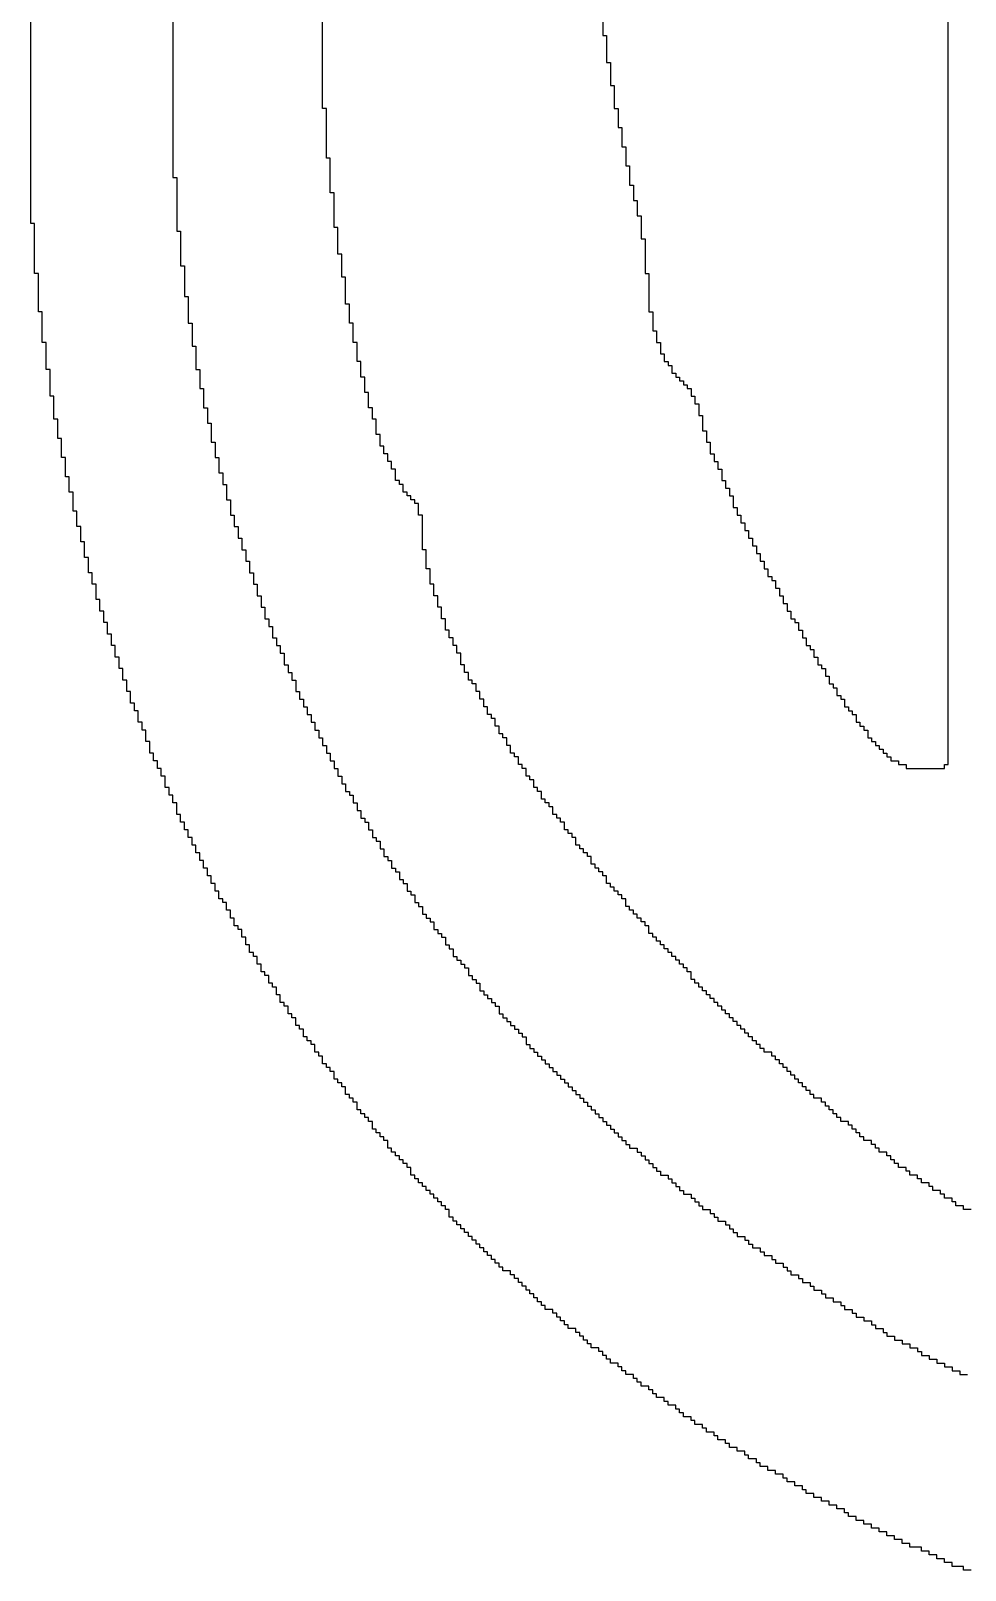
# Model space of a CAD drawing. Header units: millimetres. Extents: x 536434 to 536922, y 4231735 to 4231855.
# Drawn here: x 536458.13 to 536459.366, y 4231769.996 to 4231772.034 of the extents above; entities that cross this region are included whole.
import ezdxf

# ---------------------------------------------------------------- set-up
doc = ezdxf.new("R2010")
doc.units = ezdxf.units.MM
doc.linetypes.add('DUZ', pattern=[0])
doc.layers.get('0').update_dxf_attribs({"lineweight": 13})
doc.layers.add('MURAT_ANTET', color=7, linetype='DUZ')
doc.layers.add('R2V', color=7, linetype='Continuous')

# ---------------------------------------------------------------- blocks, each defined once
blk = doc.blocks.new('tamay')
at = {"layer": 'R2V', "color": 0}
for points in [[(1301.57, 3078.88, 0), (1301.57, 2966.77, 0), (1304.06, 2966.77, 0), (1304.06, 2949.33, 0), (1306.55, 2949.33, 0), (1306.55, 2934.38, 0), (1309.05, 2934.38, 0), (1309.05, 2919.43, 0), (1311.54, 2919.43, 0), (1311.54, 2906.97, 0), (1314.03, 2906.97, 0), (1314.03, 2894.52, 0), (1316.52, 2894.52, 0), (1316.52, 2882.06, 0), (1319.01, 2882.06, 0), (1319.01, 2869.6, 0), (1321.5, 2869.6, 0), (1321.5, 2859.64, 0), (1323.99, 2859.64, 0), (1323.99, 2849.67, 0), (1326.48, 2849.67, 0), (1326.48, 2834.72, 0), (1328.98, 2834.72, 0), (1328.98, 2812.3, 0), (1331.47, 2812.3, 0), (1331.47, 2787.39, 0), (1333.96, 2787.39, 0), (1333.96, 2774.93, 0), (1336.45, 2774.93, 0), (1336.45, 2767.46, 0), (1338.94, 2767.46, 0), (1338.94, 2759.98, 0), (1341.43, 2759.98, 0), (1341.43, 2755, 0), (1343.92, 2755, 0), (1343.92, 2752.51, 0), (1346.42, 2752.51, 0), (1346.42, 2747.52, 0), (1348.91, 2747.52, 0), (1348.91, 2745.03, 0), (1351.4, 2745.03, 0), (1351.4, 2742.54, 0), (1353.89, 2742.54, 0), (1353.89, 2740.05, 0), (1356.38, 2740.05, 0), (1356.38, 2737.56, 0), (1358.87, 2737.56, 0), (1358.87, 2732.58, 0), (1361.36, 2732.58, 0), (1361.36, 2727.59, 0), (1363.86, 2727.59, 0), (1363.86, 2720.12, 0), (1366.35, 2720.12, 0), (1366.35, 2710.15, 0), (1368.84, 2710.15, 0), (1368.84, 2702.68, 0), (1371.33, 2702.68, 0), (1371.33, 2695.2, 0), (1373.82, 2695.2, 0), (1373.82, 2690.22, 0), (1376.31, 2690.22, 0), (1376.31, 2685.24, 0), (1378.8, 2685.24, 0), (1378.8, 2677.76, 0), (1381.3, 2677.76, 0), (1381.3, 2672.78, 0), (1383.79, 2672.78, 0), (1383.79, 2667.8, 0), (1386.28, 2667.8, 0), (1386.28, 2660.32, 0), (1388.77, 2660.32, 0), (1388.77, 2655.34, 0), (1391.26, 2655.34, 0), (1391.26, 2650.36, 0), (1393.75, 2650.36, 0), (1393.75, 2645.38, 0), (1396.24, 2645.38, 0), (1396.24, 2640.39, 0), (1398.74, 2640.39, 0), (1398.74, 2635.41, 0), (1401.23, 2635.41, 0), (1401.23, 2630.43, 0), (1403.72, 2630.43, 0), (1403.72, 2625.44, 0), (1406.21, 2625.44, 0), (1406.21, 2620.46, 0), (1408.7, 2620.46, 0), (1408.7, 2615.48, 0), (1411.19, 2615.48, 0), (1411.19, 2612.99, 0), (1413.68, 2612.99, 0), (1413.68, 2608, 0), (1416.18, 2608, 0), (1416.18, 2603.02, 0), (1418.67, 2603.02, 0), (1418.67, 2598.04, 0), (1421.16, 2598.04, 0), (1421.16, 2593.06, 0), (1423.65, 2593.06, 0), (1423.65, 2588.07, 0), (1426.14, 2588.07, 0), (1426.14, 2585.58, 0), (1428.63, 2585.58, 0), (1428.63, 2580.6, 0), (1431.12, 2580.6, 0), (1431.12, 2575.62, 0), (1433.62, 2575.62, 0), (1433.62, 2570.63, 0), (1436.11, 2570.63, 0), (1436.11, 2568.14, 0), (1438.6, 2568.14, 0), (1438.6, 2563.16, 0), (1441.09, 2563.16, 0), (1441.09, 2558.18, 0), (1443.58, 2558.18, 0), (1443.58, 2555.69, 0), (1446.07, 2555.69, 0), (1446.07, 2550.7, 0), (1448.56, 2550.7, 0), (1448.56, 2545.72, 0), (1451.06, 2545.72, 0), (1451.06, 2543.23, 0), (1453.55, 2543.23, 0), (1453.55, 2538.25, 0), (1456.04, 2538.25, 0), (1456.04, 2535.75, 0), (1458.53, 2535.75, 0), (1458.53, 2530.77, 0), (1461.02, 2530.77, 0), (1461.02, 2528.28, 0), (1463.51, 2528.28, 0), (1463.51, 2525.79, 0), (1466, 2525.79, 0), (1466, 2520.81, 0), (1468.5, 2520.81, 0), (1468.5, 2518.31, 0), (1470.99, 2518.31, 0), (1470.99, 2515.82, 0), (1473.48, 2515.82, 0), (1473.48, 2510.84, 0), (1475.97, 2510.84, 0), (1475.97, 2508.35, 0), (1478.46, 2508.35, 0), (1478.46, 2505.86, 0), (1480.95, 2505.86, 0), (1480.95, 2503.37, 0), (1483.44, 2503.37, 0), (1483.44, 2500.87, 0), (1485.93, 2500.87, 0), (1485.93, 2498.38, 0), (1488.43, 2498.38, 0), (1488.43, 2495.89, 0), (1493.41, 2495.89, 0), (1493.41, 2493.4, 0), (1498.39, 2493.4, 0), (1498.39, 2490.91, 0), (1523.31, 2490.91, 0), (1523.31, 2493.4, 0), (1525.8, 2493.4, 0), (1525.8, 3395.29, 0)], [(1540.75, 2204.4, 0), (1535.76, 2204.4, 0), (1535.76, 2206.89, 0), (1530.78, 2206.89, 0), (1530.78, 2209.38, 0), (1528.29, 2209.38, 0), (1528.29, 2211.87, 0), (1523.31, 2211.87, 0), (1523.31, 2214.36, 0), (1520.81, 2214.36, 0), (1520.81, 2216.85, 0), (1515.83, 2216.85, 0), (1515.83, 2219.35, 0), (1513.34, 2219.35, 0), (1513.34, 2221.84, 0), (1508.36, 2221.84, 0), (1508.36, 2224.33, 0), (1505.87, 2224.33, 0), (1505.87, 2226.82, 0), (1500.88, 2226.82, 0), (1500.88, 2229.31, 0), (1498.39, 2229.31, 0), (1498.39, 2231.8, 0), (1493.41, 2231.8, 0), (1493.41, 2234.29, 0), (1490.92, 2234.29, 0), (1490.92, 2236.79, 0), (1488.43, 2236.79, 0), (1488.43, 2239.28, 0), (1485.93, 2239.28, 0), (1485.93, 2241.77, 0), (1480.95, 2241.77, 0), (1480.95, 2244.26, 0), (1478.46, 2244.26, 0), (1478.46, 2246.75, 0), (1475.97, 2246.75, 0), (1475.97, 2249.24, 0), (1470.99, 2249.24, 0), (1470.99, 2251.73, 0), (1468.5, 2251.73, 0), (1468.5, 2254.22, 0), (1466, 2254.22, 0), (1466, 2256.72, 0), (1463.51, 2256.72, 0), (1463.51, 2259.21, 0), (1461.02, 2259.21, 0), (1461.02, 2261.7, 0), (1456.04, 2261.7, 0), (1456.04, 2264.19, 0), (1453.55, 2264.19, 0), (1453.55, 2266.68, 0), (1451.06, 2266.68, 0), (1451.06, 2269.17, 0), (1448.56, 2269.17, 0), (1448.56, 2271.66, 0), (1446.07, 2271.66, 0), (1446.07, 2274.16, 0), (1443.58, 2274.16, 0), (1443.58, 2276.65, 0), (1438.6, 2276.65, 0), (1438.6, 2279.14, 0), (1436.11, 2279.14, 0), (1436.11, 2281.63, 0), (1433.62, 2281.63, 0), (1433.62, 2284.12, 0), (1431.12, 2284.12, 0), (1431.12, 2286.61, 0), (1428.63, 2286.61, 0), (1428.63, 2289.1, 0), (1426.14, 2289.1, 0), (1426.14, 2291.6, 0), (1423.65, 2291.6, 0), (1423.65, 2294.09, 0), (1421.16, 2294.09, 0), (1421.16, 2296.58, 0), (1418.67, 2296.58, 0), (1418.67, 2299.07, 0), (1416.18, 2299.07, 0), (1416.18, 2301.56, 0), (1413.68, 2301.56, 0), (1413.68, 2304.05, 0), (1411.19, 2304.05, 0), (1411.19, 2306.54, 0), (1406.21, 2306.54, 0), (1406.21, 2309.04, 0), (1403.72, 2309.04, 0), (1403.72, 2311.53, 0), (1401.23, 2311.53, 0), (1401.23, 2314.02, 0), (1398.74, 2314.02, 0), (1398.74, 2316.51, 0), (1396.24, 2316.51, 0), (1396.24, 2319, 0), (1393.75, 2319, 0), (1393.75, 2321.49, 0), (1391.26, 2321.49, 0), (1391.26, 2323.98, 0), (1388.77, 2323.98, 0), (1388.77, 2326.48, 0), (1386.28, 2326.48, 0), (1386.28, 2328.97, 0), (1383.79, 2328.97, 0), (1383.79, 2331.46, 0), (1381.3, 2331.46, 0), (1381.3, 2333.95, 0), (1378.8, 2333.95, 0), (1378.8, 2336.44, 0), (1376.31, 2336.44, 0), (1376.31, 2338.93, 0), (1373.82, 2338.93, 0), (1373.82, 2341.42, 0), (1371.33, 2341.42, 0), (1371.33, 2343.92, 0), (1368.84, 2343.92, 0), (1368.84, 2346.41, 0), (1366.35, 2346.41, 0), (1366.35, 2348.9, 0), (1363.86, 2348.9, 0), (1363.86, 2351.39, 0), (1361.36, 2351.39, 0), (1361.36, 2353.88, 0), (1358.87, 2353.88, 0), (1358.87, 2358.86, 0), (1356.38, 2358.86, 0), (1356.38, 2361.36, 0), (1353.89, 2361.36, 0), (1353.89, 2363.85, 0), (1351.4, 2363.85, 0), (1351.4, 2366.34, 0), (1348.91, 2366.34, 0), (1348.91, 2368.83, 0), (1346.42, 2368.83, 0), (1346.42, 2371.32, 0), (1343.92, 2371.32, 0), (1343.92, 2373.81, 0), (1341.43, 2373.81, 0), (1341.43, 2376.3, 0), (1338.94, 2376.3, 0), (1338.94, 2378.8, 0), (1336.45, 2378.8, 0), (1336.45, 2381.29, 0), (1333.96, 2381.29, 0), (1333.96, 2383.78, 0), (1331.47, 2383.78, 0), (1331.47, 2388.76, 0), (1328.98, 2388.76, 0), (1328.98, 2391.25, 0), (1326.48, 2391.25, 0), (1326.48, 2393.74, 0), (1323.99, 2393.74, 0), (1323.99, 2396.24, 0), (1321.5, 2396.24, 0), (1321.5, 2398.73, 0), (1319.01, 2398.73, 0), (1319.01, 2401.22, 0), (1316.52, 2401.22, 0), (1316.52, 2406.2, 0), (1314.03, 2406.2, 0), (1314.03, 2408.69, 0), (1311.54, 2408.69, 0), (1311.54, 2411.18, 0), (1309.05, 2411.18, 0), (1309.05, 2413.67, 0), (1306.55, 2413.67, 0), (1306.55, 2416.17, 0), (1304.06, 2416.17, 0), (1304.06, 2421.15, 0), (1301.57, 2421.15, 0), (1301.57, 2423.64, 0), (1299.08, 2423.64, 0), (1299.08, 2426.13, 0), (1296.59, 2426.13, 0), (1296.59, 2428.62, 0), (1294.1, 2428.62, 0), (1294.1, 2433.61, 0), (1291.61, 2433.61, 0), (1291.61, 2436.1, 0), (1289.11, 2436.1, 0), (1289.11, 2438.59, 0), (1286.62, 2438.59, 0), (1286.62, 2441.08, 0), (1284.13, 2441.08, 0), (1284.13, 2446.06, 0), (1281.64, 2446.06, 0), (1281.64, 2448.55, 0), (1279.15, 2448.55, 0), (1279.15, 2451.05, 0), (1276.66, 2451.05, 0), (1276.66, 2456.03, 0), (1274.17, 2456.03, 0), (1274.17, 2458.52, 0), (1271.67, 2458.52, 0), (1271.67, 2461.01, 0), (1269.18, 2461.01, 0), (1269.18, 2465.99, 0), (1266.69, 2465.99, 0), (1266.69, 2468.49, 0), (1264.2, 2468.49, 0), (1264.2, 2470.98, 0), (1261.71, 2470.98, 0), (1261.71, 2475.96, 0), (1259.22, 2475.96, 0), (1259.22, 2478.45, 0), (1256.73, 2478.45, 0), (1256.73, 2483.43, 0), (1254.23, 2483.43, 0), (1254.23, 2485.93, 0), (1251.74, 2485.93, 0), (1251.74, 2490.91, 0), (1249.25, 2490.91, 0), (1249.25, 2493.4, 0), (1246.76, 2493.4, 0), (1246.76, 2498.38, 0), (1244.27, 2498.38, 0), (1244.27, 2500.87, 0), (1241.78, 2500.87, 0), (1241.78, 2505.86, 0), (1239.29, 2505.86, 0), (1239.29, 2510.84, 0), (1236.79, 2510.84, 0), (1236.79, 2513.33, 0), (1234.3, 2513.33, 0), (1234.3, 2518.31, 0), (1231.81, 2518.31, 0), (1231.81, 2523.3, 0), (1229.32, 2523.3, 0), (1229.32, 2525.79, 0), (1226.83, 2525.79, 0), (1226.83, 2530.77, 0), (1224.34, 2530.77, 0), (1224.34, 2535.75, 0), (1221.85, 2535.75, 0), (1221.85, 2540.74, 0), (1219.35, 2540.74, 0), (1219.35, 2545.72, 0), (1216.86, 2545.72, 0), (1216.86, 2548.21, 0), (1214.37, 2548.21, 0), (1214.37, 2553.19, 0), (1211.88, 2553.19, 0), (1211.88, 2558.18, 0), (1209.39, 2558.18, 0), (1209.39, 2565.65, 0), (1206.9, 2565.65, 0), (1206.9, 2570.63, 0), (1204.41, 2570.63, 0), (1204.41, 2575.62, 0), (1201.91, 2575.62, 0), (1201.91, 2580.6, 0), (1199.42, 2580.6, 0), (1199.42, 2588.07, 0), (1196.93, 2588.07, 0), (1196.93, 2595.55, 0), (1194.44, 2595.55, 0), (1194.44, 2603.02, 0), (1191.95, 2603.02, 0), (1191.95, 2610.5, 0), (1189.46, 2610.5, 0), (1189.46, 2620.46, 0), (1186.97, 2620.46, 0), (1186.97, 2632.92, 0), (1184.47, 2632.92, 0), (1184.47, 2655.34, 0), (1181.98, 2655.34, 0), (1181.98, 2662.82, 0), (1179.49, 2662.82, 0), (1179.49, 2665.31, 0), (1177, 2665.31, 0), (1177, 2667.8, 0), (1174.51, 2667.8, 0), (1174.51, 2670.29, 0), (1172.02, 2670.29, 0), (1172.02, 2675.27, 0), (1169.53, 2675.27, 0), (1169.53, 2677.76, 0), (1167.04, 2677.76, 0), (1167.04, 2685.24, 0), (1164.54, 2685.24, 0), (1164.54, 2690.22, 0), (1162.05, 2690.22, 0), (1162.05, 2695.2, 0), (1159.56, 2695.2, 0), (1159.56, 2700.19, 0), (1157.07, 2700.19, 0), (1157.07, 2707.66, 0), (1154.58, 2707.66, 0), (1154.58, 2717.63, 0), (1152.09, 2717.63, 0), (1152.09, 2725.1, 0), (1149.6, 2725.1, 0), (1149.6, 2735.07, 0), (1147.1, 2735.07, 0), (1147.1, 2745.03, 0), (1144.61, 2745.03, 0), (1144.61, 2755, 0), (1142.12, 2755, 0), (1142.12, 2767.46, 0), (1139.63, 2767.46, 0), (1139.63, 2779.91, 0), (1137.14, 2779.91, 0), (1137.14, 2792.37, 0), (1134.65, 2792.37, 0), (1134.65, 2809.81, 0), (1132.16, 2809.81, 0), (1132.16, 2824.76, 0), (1129.66, 2824.76, 0), (1129.66, 2842.2, 0), (1127.17, 2842.2, 0), (1127.17, 2864.62, 0), (1124.68, 2864.62, 0), (1124.68, 2887.04, 0), (1122.19, 2887.04, 0), (1122.19, 2919.43, 0), (1119.7, 2919.43, 0), (1119.7, 3048.98, 0)], [(1022.53, 3048.98, 0), (1022.53, 2874.59, 0), (1025.02, 2874.59, 0), (1025.02, 2839.71, 0), (1027.52, 2839.71, 0), (1027.52, 2817.28, 0), (1030.01, 2817.28, 0), (1030.01, 2797.35, 0), (1032.5, 2797.35, 0), (1032.5, 2779.91, 0), (1034.99, 2779.91, 0), (1034.99, 2764.96, 0), (1037.48, 2764.96, 0), (1037.48, 2750.02, 0), (1039.97, 2750.02, 0), (1039.97, 2737.56, 0), (1042.46, 2737.56, 0), (1042.46, 2725.1, 0), (1044.96, 2725.1, 0), (1044.96, 2715.14, 0), (1047.45, 2715.14, 0), (1047.45, 2702.68, 0), (1049.94, 2702.68, 0), (1049.94, 2692.71, 0), (1052.43, 2692.71, 0), (1052.43, 2682.75, 0), (1054.92, 2682.75, 0), (1054.92, 2675.27, 0), (1057.41, 2675.27, 0), (1057.41, 2665.31, 0), (1059.9, 2665.31, 0), (1059.9, 2655.34, 0), (1062.4, 2655.34, 0), (1062.4, 2647.87, 0), (1064.89, 2647.87, 0), (1064.89, 2640.39, 0), (1067.38, 2640.39, 0), (1067.38, 2632.92, 0), (1069.87, 2632.92, 0), (1069.87, 2625.44, 0), (1072.36, 2625.44, 0), (1072.36, 2617.97, 0), (1074.85, 2617.97, 0), (1074.85, 2610.5, 0), (1077.34, 2610.5, 0), (1077.34, 2603.02, 0), (1079.84, 2603.02, 0), (1079.84, 2595.55, 0), (1082.33, 2595.55, 0), (1082.33, 2588.07, 0), (1084.82, 2588.07, 0), (1084.82, 2583.09, 0), (1087.31, 2583.09, 0), (1087.31, 2575.62, 0), (1089.8, 2575.62, 0), (1089.8, 2570.63, 0), (1092.29, 2570.63, 0), (1092.29, 2565.65, 0), (1094.78, 2565.65, 0), (1094.78, 2558.18, 0), (1097.28, 2558.18, 0), (1097.28, 2553.19, 0), (1099.77, 2553.19, 0), (1099.77, 2548.21, 0), (1102.26, 2548.21, 0), (1102.26, 2540.74, 0), (1104.75, 2540.74, 0), (1104.75, 2535.75, 0), (1107.24, 2535.75, 0), (1107.24, 2530.77, 0), (1109.73, 2530.77, 0), (1109.73, 2525.79, 0), (1112.22, 2525.79, 0), (1112.22, 2520.81, 0), (1114.72, 2520.81, 0), (1114.72, 2515.82, 0), (1117.21, 2515.82, 0), (1117.21, 2510.84, 0), (1119.7, 2510.84, 0), (1119.7, 2505.86, 0), (1122.19, 2505.86, 0), (1122.19, 2500.87, 0), (1124.68, 2500.87, 0), (1124.68, 2495.89, 0), (1127.17, 2495.89, 0), (1127.17, 2490.91, 0), (1129.66, 2490.91, 0), (1129.66, 2485.93, 0), (1132.16, 2485.93, 0), (1132.16, 2480.94, 0), (1134.65, 2480.94, 0), (1134.65, 2475.96, 0), (1137.14, 2475.96, 0), (1137.14, 2473.47, 0), (1139.63, 2473.47, 0), (1139.63, 2468.49, 0), (1142.12, 2468.49, 0), (1142.12, 2463.5, 0), (1144.61, 2463.5, 0), (1144.61, 2458.52, 0), (1147.1, 2458.52, 0), (1147.1, 2456.03, 0), (1149.6, 2456.03, 0), (1149.6, 2451.05, 0), (1152.09, 2451.05, 0), (1152.09, 2446.06, 0), (1154.58, 2446.06, 0), (1154.58, 2443.57, 0), (1157.07, 2443.57, 0), (1157.07, 2438.59, 0), (1159.56, 2438.59, 0), (1159.56, 2433.61, 0), (1162.05, 2433.61, 0), (1162.05, 2431.11, 0), (1164.54, 2431.11, 0), (1164.54, 2426.13, 0), (1167.04, 2426.13, 0), (1167.04, 2423.64, 0), (1169.53, 2423.64, 0), (1169.53, 2418.66, 0), (1172.02, 2418.66, 0), (1172.02, 2416.17, 0), (1174.51, 2416.17, 0), (1174.51, 2411.18, 0), (1177, 2411.18, 0), (1177, 2408.69, 0), (1179.49, 2408.69, 0), (1179.49, 2403.71, 0), (1181.98, 2403.71, 0), (1181.98, 2401.22, 0), (1184.47, 2401.22, 0), (1184.47, 2396.24, 0), (1186.97, 2396.24, 0), (1186.97, 2393.74, 0), (1189.46, 2393.74, 0), (1189.46, 2391.25, 0), (1191.95, 2391.25, 0), (1191.95, 2386.27, 0), (1194.44, 2386.27, 0), (1194.44, 2383.78, 0), (1196.93, 2383.78, 0), (1196.93, 2381.29, 0), (1199.42, 2381.29, 0), (1199.42, 2376.3, 0), (1201.91, 2376.3, 0), (1201.91, 2373.81, 0), (1204.41, 2373.81, 0), (1204.41, 2368.83, 0), (1206.9, 2368.83, 0), (1206.9, 2366.34, 0), (1209.39, 2366.34, 0), (1209.39, 2363.85, 0), (1211.88, 2363.85, 0), (1211.88, 2361.36, 0), (1214.37, 2361.36, 0), (1214.37, 2356.37, 0), (1216.86, 2356.37, 0), (1216.86, 2353.88, 0), (1219.35, 2353.88, 0), (1219.35, 2351.39, 0), (1221.85, 2351.39, 0), (1221.85, 2346.41, 0), (1224.34, 2346.41, 0), (1224.34, 2343.92, 0), (1226.83, 2343.92, 0), (1226.83, 2341.42, 0), (1229.32, 2341.42, 0), (1229.32, 2338.93, 0), (1231.81, 2338.93, 0), (1231.81, 2336.44, 0), (1234.3, 2336.44, 0), (1234.3, 2331.46, 0), (1236.79, 2331.46, 0), (1236.79, 2328.97, 0), (1239.29, 2328.97, 0), (1239.29, 2326.48, 0), (1241.78, 2326.48, 0), (1241.78, 2323.98, 0), (1244.27, 2323.98, 0), (1244.27, 2321.49, 0), (1246.76, 2321.49, 0), (1246.76, 2319, 0), (1249.25, 2319, 0), (1249.25, 2316.51, 0), (1251.74, 2316.51, 0), (1251.74, 2311.53, 0), (1254.23, 2311.53, 0), (1254.23, 2309.04, 0), (1256.73, 2309.04, 0), (1256.73, 2306.54, 0), (1259.22, 2306.54, 0), (1259.22, 2304.05, 0), (1261.71, 2304.05, 0), (1261.71, 2301.56, 0), (1264.2, 2301.56, 0), (1264.2, 2299.07, 0), (1266.69, 2299.07, 0), (1266.69, 2296.58, 0), (1269.18, 2296.58, 0), (1269.18, 2294.09, 0), (1271.67, 2294.09, 0), (1271.67, 2291.6, 0), (1274.17, 2291.6, 0), (1274.17, 2289.1, 0), (1276.66, 2289.1, 0), (1276.66, 2286.61, 0), (1279.15, 2286.61, 0), (1279.15, 2284.12, 0), (1281.64, 2284.12, 0), (1281.64, 2281.63, 0), (1284.13, 2281.63, 0), (1284.13, 2279.14, 0), (1286.62, 2279.14, 0), (1286.62, 2276.65, 0), (1289.11, 2276.65, 0), (1289.11, 2274.16, 0), (1291.61, 2274.16, 0), (1291.61, 2271.66, 0), (1294.1, 2271.66, 0), (1294.1, 2269.17, 0), (1296.59, 2269.17, 0), (1296.59, 2266.68, 0), (1299.08, 2266.68, 0), (1299.08, 2264.19, 0), (1301.57, 2264.19, 0), (1301.57, 2261.7, 0), (1304.06, 2261.7, 0), (1304.06, 2259.21, 0), (1306.55, 2259.21, 0), (1306.55, 2256.72, 0), (1309.05, 2256.72, 0), (1309.05, 2254.22, 0), (1311.54, 2254.22, 0), (1311.54, 2251.73, 0), (1314.03, 2251.73, 0), (1314.03, 2249.24, 0), (1316.52, 2249.24, 0), (1316.52, 2246.75, 0), (1319.01, 2246.75, 0), (1319.01, 2244.26, 0), (1323.99, 2244.26, 0), (1323.99, 2241.77, 0), (1326.48, 2241.77, 0), (1326.48, 2239.28, 0), (1328.98, 2239.28, 0), (1328.98, 2236.79, 0), (1331.47, 2236.79, 0), (1331.47, 2234.29, 0), (1333.96, 2234.29, 0), (1333.96, 2231.8, 0), (1336.45, 2231.8, 0), (1336.45, 2229.31, 0), (1338.94, 2229.31, 0), (1338.94, 2226.82, 0), (1343.92, 2226.82, 0), (1343.92, 2224.33, 0), (1346.42, 2224.33, 0), (1346.42, 2221.84, 0), (1348.91, 2221.84, 0), (1348.91, 2219.35, 0), (1351.4, 2219.35, 0), (1351.4, 2216.85, 0), (1353.89, 2216.85, 0), (1353.89, 2214.36, 0), (1358.87, 2214.36, 0), (1358.87, 2211.87, 0), (1361.36, 2211.87, 0), (1361.36, 2209.38, 0), (1363.86, 2209.38, 0), (1363.86, 2206.89, 0), (1366.35, 2206.89, 0), (1366.35, 2204.4, 0), (1371.33, 2204.4, 0), (1371.33, 2201.91, 0), (1373.82, 2201.91, 0), (1373.82, 2199.41, 0), (1376.31, 2199.41, 0), (1376.31, 2196.92, 0), (1381.3, 2196.92, 0), (1381.3, 2194.43, 0), (1383.79, 2194.43, 0), (1383.79, 2191.94, 0), (1386.28, 2191.94, 0), (1386.28, 2189.45, 0), (1388.77, 2189.45, 0), (1388.77, 2186.96, 0), (1393.75, 2186.96, 0), (1393.75, 2184.47, 0), (1396.24, 2184.47, 0), (1396.24, 2181.97, 0), (1398.74, 2181.97, 0), (1398.74, 2179.48, 0), (1403.72, 2179.48, 0), (1403.72, 2176.99, 0), (1406.21, 2176.99, 0), (1406.21, 2174.5, 0), (1411.19, 2174.5, 0), (1411.19, 2172.01, 0), (1413.68, 2172.01, 0), (1413.68, 2169.52, 0), (1418.67, 2169.52, 0), (1418.67, 2167.03, 0), (1421.16, 2167.03, 0), (1421.16, 2164.53, 0), (1423.65, 2164.53, 0), (1423.65, 2162.04, 0), (1428.63, 2162.04, 0), (1428.63, 2159.55, 0), (1431.12, 2159.55, 0), (1431.12, 2157.06, 0), (1436.11, 2157.06, 0), (1436.11, 2154.57, 0), (1438.6, 2154.57, 0), (1438.6, 2152.08, 0), (1443.58, 2152.08, 0), (1443.58, 2149.59, 0), (1446.07, 2149.59, 0), (1446.07, 2147.09, 0), (1451.06, 2147.09, 0), (1451.06, 2144.6, 0), (1456.04, 2144.6, 0), (1456.04, 2142.11, 0), (1458.53, 2142.11, 0), (1458.53, 2139.62, 0), (1463.51, 2139.62, 0), (1463.51, 2137.13, 0), (1466, 2137.13, 0), (1466, 2134.64, 0), (1470.99, 2134.64, 0), (1470.99, 2132.15, 0), (1475.97, 2132.15, 0), (1475.97, 2129.65, 0), (1478.46, 2129.65, 0), (1478.46, 2127.16, 0), (1483.44, 2127.16, 0), (1483.44, 2124.67, 0), (1485.93, 2124.67, 0), (1485.93, 2122.18, 0), (1490.92, 2122.18, 0), (1490.92, 2119.69, 0), (1495.9, 2119.69, 0), (1495.9, 2117.2, 0), (1500.88, 2117.2, 0), (1500.88, 2114.71, 0), (1505.87, 2114.71, 0), (1505.87, 2112.21, 0), (1508.36, 2112.21, 0), (1508.36, 2109.72, 0), (1513.34, 2109.72, 0), (1513.34, 2107.23, 0), (1518.32, 2107.23, 0), (1518.32, 2104.74, 0), (1523.31, 2104.74, 0), (1523.31, 2102.25, 0), (1528.29, 2102.25, 0), (1528.29, 2099.76, 0), (1533.27, 2099.76, 0), (1533.27, 2097.27, 0), (1538.25, 2097.27, 0)], [(1540.75, 1970.2, 0), (1535.76, 1970.2, 0), (1535.76, 1972.7, 0), (1528.29, 1972.7, 0), (1528.29, 1975.19, 0), (1523.31, 1975.19, 0), (1523.31, 1977.68, 0), (1518.32, 1977.68, 0), (1518.32, 1980.17, 0), (1513.34, 1980.17, 0), (1513.34, 1982.66, 0), (1508.36, 1982.66, 0), (1508.36, 1985.15, 0), (1500.88, 1985.15, 0), (1500.88, 1987.64, 0), (1495.9, 1987.64, 0), (1495.9, 1990.14, 0), (1490.92, 1990.14, 0), (1490.92, 1992.63, 0), (1485.93, 1992.63, 0), (1485.93, 1995.12, 0), (1480.95, 1995.12, 0), (1480.95, 1997.61, 0), (1475.97, 1997.61, 0), (1475.97, 2000.1, 0), (1470.99, 2000.1, 0), (1470.99, 2002.59, 0), (1466, 2002.59, 0), (1466, 2005.08, 0), (1461.02, 2005.08, 0), (1461.02, 2007.58, 0), (1458.53, 2007.58, 0), (1458.53, 2010.07, 0), (1453.55, 2010.07, 0), (1453.55, 2012.56, 0), (1448.56, 2012.56, 0), (1448.56, 2015.05, 0), (1443.58, 2015.05, 0), (1443.58, 2017.54, 0), (1438.6, 2017.54, 0), (1438.6, 2020.03, 0), (1433.62, 2020.03, 0), (1433.62, 2022.52, 0), (1431.12, 2022.52, 0), (1431.12, 2025.02, 0), (1426.14, 2025.02, 0), (1426.14, 2027.51, 0), (1421.16, 2027.51, 0), (1421.16, 2030, 0), (1418.67, 2030, 0), (1418.67, 2032.49, 0), (1413.68, 2032.49, 0), (1413.68, 2034.98, 0), (1408.7, 2034.98, 0), (1408.7, 2037.47, 0), (1403.72, 2037.47, 0), (1403.72, 2039.96, 0), (1401.23, 2039.96, 0), (1401.23, 2042.46, 0), (1396.24, 2042.46, 0), (1396.24, 2044.95, 0), (1393.75, 2044.95, 0), (1393.75, 2047.44, 0), (1388.77, 2047.44, 0), (1388.77, 2049.93, 0), (1383.79, 2049.93, 0), (1383.79, 2052.42, 0), (1381.3, 2052.42, 0), (1381.3, 2054.91, 0), (1376.31, 2054.91, 0), (1376.31, 2057.4, 0), (1373.82, 2057.4, 0), (1373.82, 2059.9, 0), (1368.84, 2059.9, 0), (1368.84, 2062.39, 0), (1366.35, 2062.39, 0), (1366.35, 2064.88, 0), (1361.36, 2064.88, 0), (1361.36, 2067.37, 0), (1358.87, 2067.37, 0), (1358.87, 2069.86, 0), (1353.89, 2069.86, 0), (1353.89, 2072.35, 0), (1351.4, 2072.35, 0), (1351.4, 2074.84, 0), (1348.91, 2074.84, 0), (1348.91, 2077.34, 0), (1343.92, 2077.34, 0), (1343.92, 2079.83, 0), (1341.43, 2079.83, 0), (1341.43, 2082.32, 0), (1336.45, 2082.32, 0), (1336.45, 2084.81, 0), (1333.96, 2084.81, 0), (1333.96, 2087.3, 0), (1331.47, 2087.3, 0), (1331.47, 2089.79, 0), (1326.48, 2089.79, 0), (1326.48, 2092.28, 0), (1323.99, 2092.28, 0), (1323.99, 2094.77, 0), (1321.5, 2094.77, 0), (1321.5, 2097.27, 0), (1316.52, 2097.27, 0), (1316.52, 2099.76, 0), (1314.03, 2099.76, 0), (1314.03, 2102.25, 0), (1311.54, 2102.25, 0), (1311.54, 2104.74, 0), (1306.55, 2104.74, 0), (1306.55, 2107.23, 0), (1304.06, 2107.23, 0), (1304.06, 2109.72, 0), (1301.57, 2109.72, 0), (1301.57, 2112.21, 0), (1299.08, 2112.21, 0), (1299.08, 2114.71, 0), (1294.1, 2114.71, 0), (1294.1, 2117.2, 0), (1291.61, 2117.2, 0), (1291.61, 2119.69, 0), (1289.11, 2119.69, 0), (1289.11, 2122.18, 0), (1286.62, 2122.18, 0), (1286.62, 2124.67, 0), (1284.13, 2124.67, 0), (1284.13, 2127.16, 0), (1279.15, 2127.16, 0), (1279.15, 2129.65, 0), (1276.66, 2129.65, 0), (1276.66, 2132.15, 0), (1274.17, 2132.15, 0), (1274.17, 2134.64, 0), (1271.67, 2134.64, 0), (1271.67, 2137.13, 0), (1269.18, 2137.13, 0), (1269.18, 2139.62, 0), (1264.2, 2139.62, 0), (1264.2, 2142.11, 0), (1261.71, 2142.11, 0), (1261.71, 2144.6, 0), (1259.22, 2144.6, 0), (1259.22, 2147.09, 0), (1256.73, 2147.09, 0), (1256.73, 2149.59, 0), (1254.23, 2149.59, 0), (1254.23, 2152.08, 0), (1251.74, 2152.08, 0), (1251.74, 2154.57, 0), (1249.25, 2154.57, 0), (1249.25, 2157.06, 0), (1246.76, 2157.06, 0), (1246.76, 2159.55, 0), (1244.27, 2159.55, 0), (1244.27, 2162.04, 0), (1241.78, 2162.04, 0), (1241.78, 2164.53, 0), (1236.79, 2164.53, 0), (1236.79, 2167.03, 0), (1234.3, 2167.03, 0), (1234.3, 2169.52, 0), (1231.81, 2169.52, 0), (1231.81, 2172.01, 0), (1229.32, 2172.01, 0), (1229.32, 2174.5, 0), (1226.83, 2174.5, 0), (1226.83, 2176.99, 0), (1224.34, 2176.99, 0), (1224.34, 2179.48, 0), (1221.85, 2179.48, 0), (1221.85, 2181.97, 0), (1219.35, 2181.97, 0), (1219.35, 2184.47, 0), (1216.86, 2184.47, 0), (1216.86, 2186.96, 0), (1214.37, 2186.96, 0), (1214.37, 2189.45, 0), (1211.88, 2189.45, 0), (1211.88, 2191.94, 0), (1209.39, 2191.94, 0), (1209.39, 2194.43, 0), (1206.9, 2194.43, 0), (1206.9, 2196.92, 0), (1204.41, 2196.92, 0), (1204.41, 2199.41, 0), (1201.91, 2199.41, 0), (1201.91, 2204.4, 0), (1199.42, 2204.4, 0), (1199.42, 2206.89, 0), (1196.93, 2206.89, 0), (1196.93, 2209.38, 0), (1194.44, 2209.38, 0), (1194.44, 2211.87, 0), (1191.95, 2211.87, 0), (1191.95, 2214.36, 0), (1189.46, 2214.36, 0), (1189.46, 2216.85, 0), (1186.97, 2216.85, 0), (1186.97, 2219.35, 0), (1184.47, 2219.35, 0), (1184.47, 2221.84, 0), (1181.98, 2221.84, 0), (1181.98, 2224.33, 0), (1179.49, 2224.33, 0), (1179.49, 2226.82, 0), (1177, 2226.82, 0), (1177, 2231.8, 0), (1174.51, 2231.8, 0), (1174.51, 2234.29, 0), (1172.02, 2234.29, 0), (1172.02, 2236.79, 0), (1169.53, 2236.79, 0), (1169.53, 2239.28, 0), (1167.04, 2239.28, 0), (1167.04, 2241.77, 0), (1164.54, 2241.77, 0), (1164.54, 2244.26, 0), (1162.05, 2244.26, 0), (1162.05, 2249.24, 0), (1159.56, 2249.24, 0), (1159.56, 2251.73, 0), (1157.07, 2251.73, 0), (1157.07, 2254.22, 0), (1154.58, 2254.22, 0), (1154.58, 2256.72, 0), (1152.09, 2256.72, 0), (1152.09, 2261.7, 0), (1149.6, 2261.7, 0), (1149.6, 2264.19, 0), (1147.1, 2264.19, 0), (1147.1, 2266.68, 0), (1144.61, 2266.68, 0), (1144.61, 2269.17, 0), (1142.12, 2269.17, 0), (1142.12, 2274.16, 0), (1139.63, 2274.16, 0), (1139.63, 2276.65, 0), (1137.14, 2276.65, 0), (1137.14, 2279.14, 0), (1134.65, 2279.14, 0), (1134.65, 2284.12, 0), (1132.16, 2284.12, 0), (1132.16, 2286.61, 0), (1129.66, 2286.61, 0), (1129.66, 2289.1, 0), (1127.17, 2289.1, 0), (1127.17, 2294.09, 0), (1124.68, 2294.09, 0), (1124.68, 2296.58, 0), (1122.19, 2296.58, 0), (1122.19, 2299.07, 0), (1119.7, 2299.07, 0), (1119.7, 2304.05, 0), (1117.21, 2304.05, 0), (1117.21, 2306.54, 0), (1114.72, 2306.54, 0), (1114.72, 2311.53, 0), (1112.22, 2311.53, 0), (1112.22, 2314.02, 0), (1109.73, 2314.02, 0), (1109.73, 2316.51, 0), (1107.24, 2316.51, 0), (1107.24, 2321.49, 0), (1104.75, 2321.49, 0), (1104.75, 2323.98, 0), (1102.26, 2323.98, 0), (1102.26, 2328.97, 0), (1099.77, 2328.97, 0), (1099.77, 2331.46, 0), (1097.28, 2331.46, 0), (1097.28, 2336.44, 0), (1094.78, 2336.44, 0), (1094.78, 2338.93, 0), (1092.29, 2338.93, 0), (1092.29, 2343.92, 0), (1089.8, 2343.92, 0), (1089.8, 2348.9, 0), (1087.31, 2348.9, 0), (1087.31, 2351.39, 0), (1084.82, 2351.39, 0), (1084.82, 2356.37, 0), (1082.33, 2356.37, 0), (1082.33, 2358.86, 0), (1079.84, 2358.86, 0), (1079.84, 2363.85, 0), (1077.34, 2363.85, 0), (1077.34, 2368.83, 0), (1074.85, 2368.83, 0), (1074.85, 2371.32, 0), (1072.36, 2371.32, 0), (1072.36, 2376.3, 0), (1069.87, 2376.3, 0), (1069.87, 2381.29, 0), (1067.38, 2381.29, 0), (1067.38, 2386.27, 0), (1064.89, 2386.27, 0), (1064.89, 2388.76, 0), (1062.4, 2388.76, 0), (1062.4, 2393.74, 0), (1059.9, 2393.74, 0), (1059.9, 2398.73, 0), (1057.41, 2398.73, 0), (1057.41, 2403.71, 0), (1054.92, 2403.71, 0), (1054.92, 2406.2, 0), (1052.43, 2406.2, 0), (1052.43, 2411.18, 0), (1049.94, 2411.18, 0), (1049.94, 2416.17, 0), (1047.45, 2416.17, 0), (1047.45, 2421.15, 0), (1044.96, 2421.15, 0), (1044.96, 2426.13, 0), (1042.46, 2426.13, 0), (1042.46, 2431.11, 0), (1039.97, 2431.11, 0), (1039.97, 2436.1, 0), (1037.48, 2436.1, 0), (1037.48, 2441.08, 0), (1034.99, 2441.08, 0), (1034.99, 2446.06, 0), (1032.5, 2446.06, 0), (1032.5, 2451.05, 0), (1030.01, 2451.05, 0), (1030.01, 2456.03, 0), (1027.52, 2456.03, 0), (1027.52, 2461.01, 0), (1025.02, 2461.01, 0), (1025.02, 2468.49, 0), (1022.53, 2468.49, 0), (1022.53, 2473.47, 0), (1020.04, 2473.47, 0), (1020.04, 2478.45, 0), (1017.55, 2478.45, 0), (1017.55, 2485.93, 0), (1015.06, 2485.93, 0), (1015.06, 2490.91, 0), (1012.57, 2490.91, 0), (1012.57, 2495.89, 0), (1010.08, 2495.89, 0), (1010.08, 2500.87, 0), (1007.58, 2500.87, 0), (1007.58, 2508.35, 0), (1005.09, 2508.35, 0), (1005.09, 2515.82, 0), (1002.6, 2515.82, 0), (1002.6, 2520.81, 0), (1000.11, 2520.81, 0), (1000.11, 2528.28, 0), (997.62, 2528.28, 0), (997.62, 2533.26, 0), (995.13, 2533.26, 0), (995.13, 2540.74, 0), (992.64, 2540.74, 0), (992.64, 2548.21, 0), (990.14, 2548.21, 0), (990.14, 2555.69, 0), (987.65, 2555.69, 0), (987.65, 2563.16, 0), (985.16, 2563.16, 0), (985.16, 2570.63, 0), (982.67, 2570.63, 0), (982.67, 2578.11, 0), (980.18, 2578.11, 0), (980.18, 2585.58, 0), (977.69, 2585.58, 0), (977.69, 2593.06, 0), (975.2, 2593.06, 0), (975.2, 2600.53, 0), (972.7, 2600.53, 0), (972.7, 2610.5, 0), (970.21, 2610.5, 0), (970.21, 2617.97, 0), (967.72, 2617.97, 0), (967.72, 2627.94, 0), (965.23, 2627.94, 0), (965.23, 2637.9, 0), (962.74, 2637.9, 0), (962.74, 2647.87, 0), (960.25, 2647.87, 0), (960.25, 2657.83, 0), (957.76, 2657.83, 0), (957.76, 2670.29, 0), (955.26, 2670.29, 0), (955.26, 2680.26, 0), (952.77, 2680.26, 0), (952.77, 2692.71, 0), (950.28, 2692.71, 0), (950.28, 2705.17, 0), (947.79, 2705.17, 0), (947.79, 2717.63, 0), (945.3, 2717.63, 0), (945.3, 2732.58, 0), (942.81, 2732.58, 0), (942.81, 2750.02, 0), (940.32, 2750.02, 0), (940.32, 2767.46, 0), (937.82, 2767.46, 0), (937.82, 2787.39, 0), (935.33, 2787.39, 0), (935.33, 2812.3, 0), (932.84, 2812.3, 0), (932.84, 2844.69, 0), (930.35, 2844.69, 0), (930.35, 2979.22, 0)]]:
    blk.add_polyline3d(points, dxfattribs=at)
blk = doc.blocks.new('TAMAY_MIMARLIK_LOGO')
at = {"xscale": 0.0334714343440827, "yscale": 0.0334714343440827, "zscale": 0.0334714343440827}
blk.add_blockref('tamay', (-161.366, -132.194), dxfattribs=at)

msp = doc.modelspace()

# ---------------------------------------------------------------- block references
at = {"layer": 'MURAT_ANTET', "xscale": 0.0609170438028925, "yscale": 0.0609170438028925, "zscale": 0.0609170438028925}
msp.add_blockref('TAMAY_MIMARLIK_LOGO', (536466.0626, 4231774.0318), dxfattribs=at)

doc.saveas('drawing.dxf')
